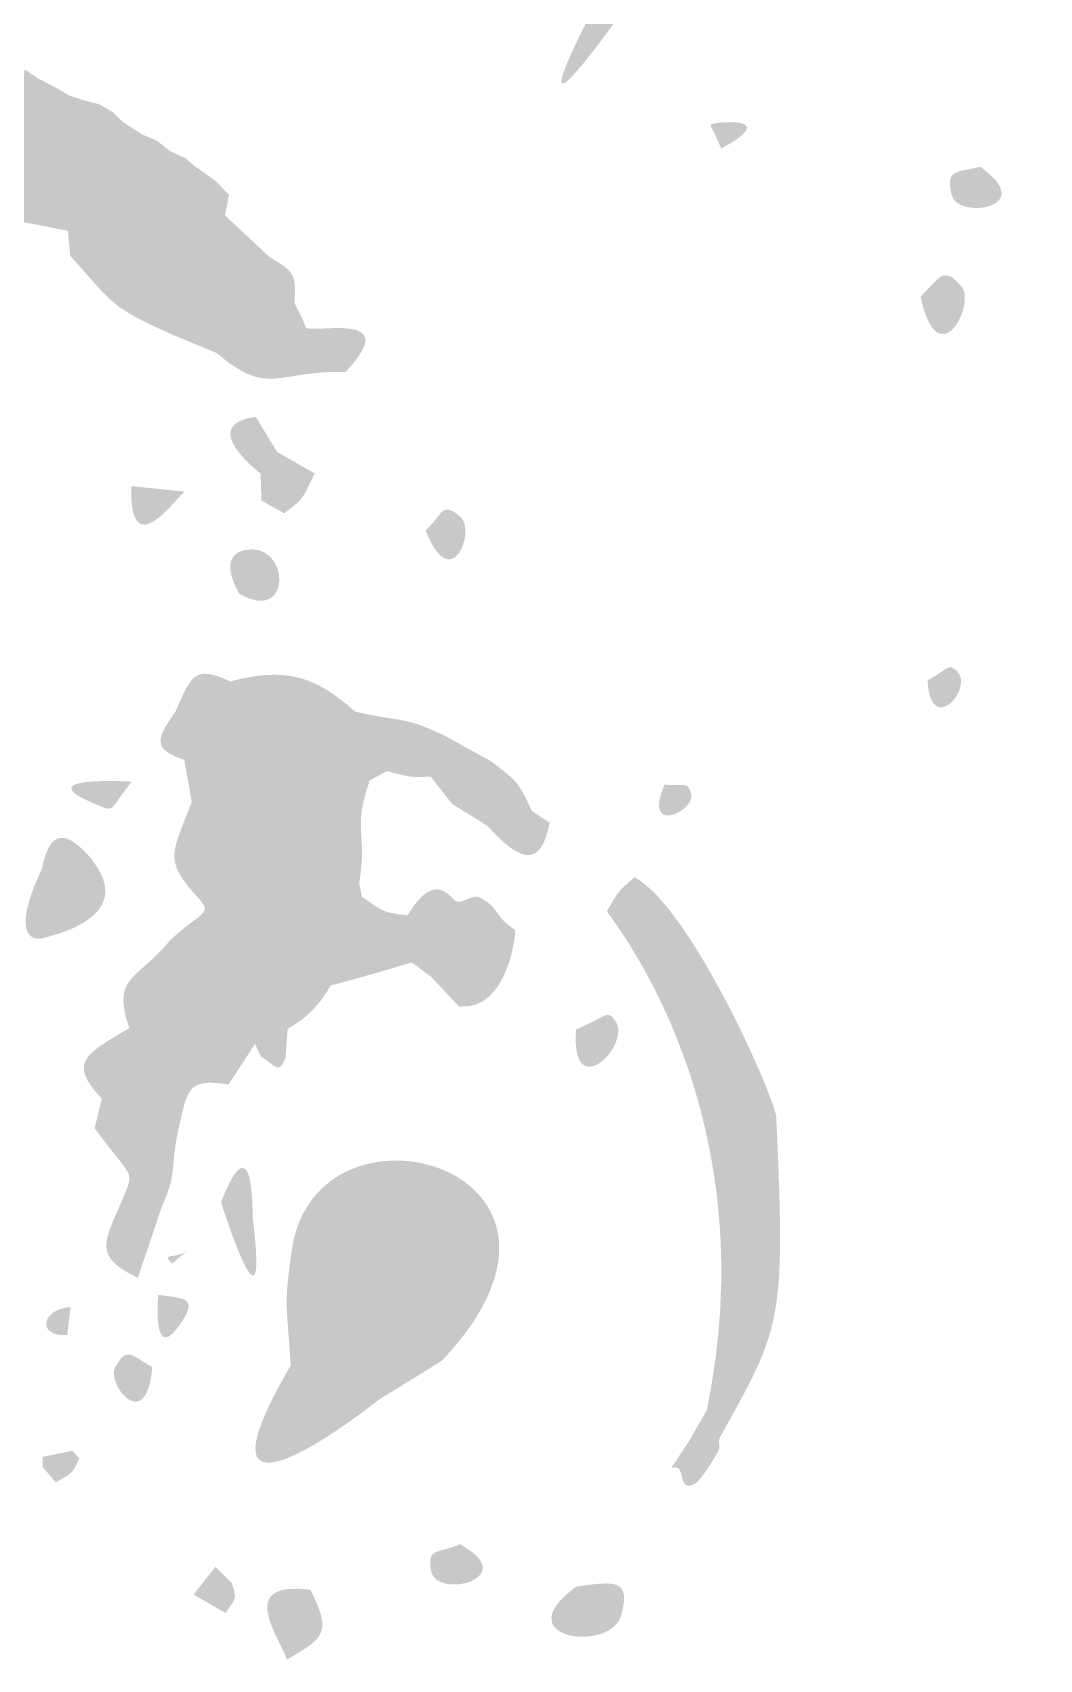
# Model space of a CAD drawing. Header units: millimetres. Extents: x 1061 to 1250, y 28 to 134.
# Drawn here: x 1236.63 to 1248.1, y 90.72 to 109.24 of the extents above; entities that cross this region are included whole.
import ezdxf

# ---------------------------------------------------------------- set-up
doc = ezdxf.new("R2010")
doc.units = ezdxf.units.MM

msp = doc.modelspace()

# ---------------------------------------------------------------- hatches: boundary and pattern name
at = {"true_color": 0x080808, "transparency": 33554687}
h = msp.add_hatch(color=18, dxfattribs=at)
edge = h.paths.add_edge_path(flags=0)
edge.add_spline(control_points=[(1244.441, 112.09), (1244.864, 111.807), (1244.757, 111.738), (1244.792, 111.716), (1244.873, 111.059), (1244.549, 111.203), (1244.188, 110.675), (1240.625, 105.461), (1244.382, 111.991), (1244.441, 112.09)], knot_values=[0, 0, 0, 0, 1, 1, 1, 2, 2, 2, 3, 3, 3, 3], degree=3, periodic=1)
h = msp.add_hatch(color=18, dxfattribs=at)
edge = h.paths.add_edge_path(flags=0)
edge.add_spline(control_points=[(1232.962, 107.87), (1232.962, 107.87), (1232.538, 107.278), (1232.538, 107.278), (1232.074, 106.632), (1232.58, 106.185), (1231.799, 106.049), (1231.217, 105.949), (1231.233, 106.107), (1230.661, 106.007), (1230.661, 106.007), (1230.81, 106.26), (1230.81, 106.26), (1230.81, 106.26), (1230.893, 106.387), (1230.893, 106.387), (1230.644, 106.781), (1230.664, 106.815), (1230.685, 106.85), (1230.9, 107.22), (1231.023, 106.772), (1231.44, 106.887), (1231.44, 106.887), (1231.497, 107.053), (1231.497, 107.053), (1231.497, 107.053), (1231.419, 107.22), (1231.419, 107.22), (1231.419, 107.22), (1231.509, 107.553), (1231.509, 107.553), (1231.509, 107.553), (1231.505, 107.719), (1231.505, 107.719), (1231.087, 108.467), (1231.434, 108.66), (1232.291, 108.575), (1232.291, 108.575), (1232.455, 108.647), (1232.455, 108.647), (1232.455, 108.647), (1232.62, 108.725), (1232.62, 108.725), (1232.62, 108.725), (1232.784, 108.786), (1232.784, 108.786), (1232.784, 108.786), (1232.949, 108.816), (1232.949, 108.816), (1232.949, 108.816), (1233.113, 108.765), (1233.113, 108.765), (1233.113, 108.765), (1233.278, 108.856), (1233.278, 108.856), (1233.278, 108.856), (1233.442, 108.991), (1233.442, 108.991), (1233.442, 108.991), (1233.607, 109.017), (1233.607, 109.017), (1233.607, 109.017), (1233.771, 109.045), (1233.771, 109.045), (1233.771, 109.045), (1233.936, 109.075), (1233.936, 109.075), (1233.936, 109.075), (1234.1, 109.106), (1234.1, 109.106), (1234.1, 109.106), (1234.265, 109.111), (1234.265, 109.111), (1234.265, 109.111), (1234.923, 109.111), (1234.923, 109.111), (1234.923, 109.111), (1235.087, 109.119), (1235.087, 109.119), (1235.087, 109.119), (1235.252, 109.132), (1235.252, 109.132), (1235.252, 109.132), (1235.417, 109.116), (1235.417, 109.116), (1235.417, 109.116), (1235.581, 109.056), (1235.581, 109.056), (1235.581, 109.056), (1235.746, 109.01), (1235.746, 109.01), (1235.746, 109.01), (1235.91, 108.978), (1235.91, 108.978), (1235.91, 108.978), (1236.075, 108.944), (1236.075, 108.944), (1236.075, 108.944), (1236.239, 108.878), (1236.239, 108.878), (1236.239, 108.878), (1236.404, 108.829), (1236.404, 108.829), (1236.404, 108.829), (1236.568, 108.806), (1236.568, 108.806), (1236.568, 108.806), (1236.691, 108.719), (1236.691, 108.719), (1236.691, 108.719), (1236.897, 108.612), (1236.897, 108.612), (1236.897, 108.612), (1237.062, 108.517), (1237.062, 108.517), (1237.062, 108.517), (1237.226, 108.465), (1237.226, 108.465), (1237.226, 108.465), (1237.391, 108.423), (1237.391, 108.423), (1237.391, 108.423), (1237.555, 108.329), (1237.555, 108.329), (1237.555, 108.329), (1237.663, 108.219), (1237.663, 108.219), (1237.663, 108.219), (1237.884, 108.078), (1237.884, 108.078), (1237.884, 108.078), (1238.049, 108.008), (1238.049, 108.008), (1238.049, 108.008), (1238.204, 107.886), (1238.204, 107.886), (1238.204, 107.886), (1238.378, 107.806), (1238.378, 107.806), (1238.378, 107.806), (1238.48, 107.719), (1238.48, 107.719), (1238.48, 107.719), (1238.707, 107.558), (1238.707, 107.558), (1238.707, 107.558), (1238.871, 107.392), (1238.871, 107.392), (1238.871, 107.392), (1238.826, 107.156), (1238.826, 107.156), (1236.651, 107.719), (1236.658, 108.777), (1233.611, 108.536), (1233.551, 108.532), (1233.632, 108.38), (1232.949, 108.181), (1232.925, 108.174), (1232.949, 108.181), (1232.962, 107.87)], knot_values=[0, 0, 0, 0, 1, 1, 1, 2, 2, 2, 3, 3, 3, 4, 4, 4, 5, 5, 5, 6, 6, 6, 7, 7, 7, 8, 8, 8, 9, 9, 9, 10, 10, 10, 11, 11, 11, 12, 12, 12, 13, 13, 13, 14, 14, 14, 15, 15, 15, 16, 16, 16, 17, 17, 17, 18, 18, 18, 19, 19, 19, 20, 20, 20, 21, 21, 21, 22, 22, 22, 23, 23, 23, 24, 24, 24, 25, 25, 25, 26, 26, 26, 27, 27, 27, 28, 28, 28, 29, 29, 29, 30, 30, 30, 31, 31, 31, 32, 32, 32, 33, 33, 33, 34, 34, 34, 35, 35, 35, 36, 36, 36, 37, 37, 37, 38, 38, 38, 39, 39, 39, 40, 40, 40, 41, 41, 41, 42, 42, 42, 43, 43, 43, 44, 44, 44, 45, 45, 45, 46, 46, 46, 47, 47, 47, 48, 48, 48, 49, 49, 49, 50, 50, 50, 51, 51, 51, 52, 52, 52, 53, 53, 53, 53], degree=3, periodic=1)
h = msp.add_hatch(color=18, dxfattribs=at)
edge = h.paths.add_edge_path(flags=0)
edge.add_spline(control_points=[(1232.962, 107.87), (1232.949, 108.181), (1232.925, 108.174), (1232.949, 108.181), (1233.632, 108.38), (1233.551, 108.532), (1233.611, 108.536), (1236.658, 108.777), (1236.651, 107.719), (1238.826, 107.156), (1238.826, 107.156), (1239.329, 106.686), (1239.329, 106.686), (1239.368, 106.387), (1239.582, 106.192), (1239.617, 106.16), (1239.687, 106.007), (1239.686, 106.044), (1239.742, 105.888), (1239.777, 105.789), (1240.885, 106.104), (1240.198, 105.375), (1239.406, 105.396), (1239.325, 105.082), (1238.733, 105.589), (1238.733, 105.589), (1238.207, 105.808), (1238.207, 105.808), (1238.466, 106.1), (1238.388, 106.112), (1238.292, 106.473), (1238.529, 106.677), (1238.599, 106.721), (1238.378, 106.957), (1238.378, 106.957), (1238.213, 107.016), (1238.213, 107.016), (1237.932, 106.799), (1237.96, 106.758), (1237.592, 106.776), (1237.592, 106.776), (1237.038, 106.98), (1237.038, 106.98), (1235.536, 107.308), (1235.437, 107.053), (1234.774, 106.875), (1234.774, 106.875), (1234.584, 107.053), (1234.584, 107.053), (1234.584, 107.053), (1234.666, 107.22), (1234.666, 107.22), (1236.004, 107.866), (1234.245, 108.268), (1232.962, 107.87)], knot_values=[0, 0, 0, 0, 1, 1, 1, 2, 2, 2, 3, 3, 3, 4, 4, 4, 5, 5, 5, 6, 6, 6, 7, 7, 7, 8, 8, 8, 9, 9, 9, 10, 10, 10, 11, 11, 11, 12, 12, 12, 13, 13, 13, 14, 14, 14, 15, 15, 15, 16, 16, 16, 17, 17, 17, 18, 18, 18, 18], degree=3, periodic=1)
h = msp.add_hatch(color=18, dxfattribs=at)
edge = h.paths.add_edge_path(flags=0)
edge.add_spline(control_points=[(1244.475, 107.918), (1244.356, 108.19), (1244.347, 108.168), (1244.356, 108.19), (1244.369, 108.221), (1245.19, 108.301), (1244.475, 107.918)], knot_values=[0, 0, 0, 0, 1, 1, 1, 2, 2, 2, 2], degree=3, periodic=1)
h = msp.add_hatch(color=18, dxfattribs=at)
edge = h.paths.add_edge_path(flags=0)
edge.add_spline(control_points=[(1247.424, 107.711), (1248.097, 107.235), (1247.163, 107.109), (1247.098, 107.387), (1247.029, 107.681), (1247.136, 107.642), (1247.424, 107.711)], knot_values=[0, 0, 0, 0, 1, 1, 1, 2, 2, 2, 2], degree=3, periodic=1)
h = msp.add_hatch(color=18, dxfattribs=at)
edge = h.paths.add_edge_path(flags=0)
edge.add_spline(control_points=[(1237.038, 106.98), (1237.038, 106.98), (1237.592, 106.776), (1237.592, 106.776), (1237.913, 106.52), (1237.872, 106.392), (1238.292, 106.473), (1238.388, 106.112), (1238.466, 106.1), (1238.207, 105.808), (1237.516, 106.119), (1237.559, 106.146), (1237.062, 106.698), (1237.062, 106.698), (1237.038, 106.98), (1237.038, 106.98)], knot_values=[0, 0, 0, 0, 1, 1, 1, 2, 2, 2, 3, 3, 3, 4, 4, 4, 5, 5, 5, 5], degree=3, periodic=1)
h = msp.add_hatch(color=18, dxfattribs=at)
edge = h.paths.add_edge_path(flags=0)
edge.add_spline(control_points=[(1237.592, 106.776), (1237.96, 106.758), (1237.932, 106.799), (1238.213, 107.016), (1238.213, 107.016), (1238.378, 106.957), (1238.378, 106.957), (1238.599, 106.721), (1238.529, 106.677), (1238.292, 106.473), (1237.872, 106.392), (1237.913, 106.52), (1237.592, 106.776)], knot_values=[0, 0, 0, 0, 1, 1, 1, 2, 2, 2, 3, 3, 3, 4, 4, 4, 4], degree=3, periodic=1)
h = msp.add_hatch(color=18, dxfattribs=at)
edge = h.paths.add_edge_path(flags=0)
edge.add_spline(control_points=[(1239.329, 106.686), (1239.621, 106.508), (1239.633, 106.498), (1239.617, 106.16), (1239.582, 106.192), (1239.368, 106.387), (1239.329, 106.686)], knot_values=[0, 0, 0, 0, 1, 1, 1, 2, 2, 2, 2], degree=3, periodic=1)
h = msp.add_hatch(color=18, dxfattribs=at)
edge = h.paths.add_edge_path(flags=0)
edge.add_spline(control_points=[(1246.743, 106.229), (1246.969, 106.462), (1247.008, 106.586), (1247.213, 106.342), (1247.372, 106.153), (1246.949, 105.306), (1246.743, 106.229)], knot_values=[0, 0, 0, 0, 1, 1, 1, 2, 2, 2, 2], degree=3, periodic=1)
h = msp.add_hatch(color=18, dxfattribs=at)
edge = h.paths.add_edge_path(flags=0)
edge.add_spline(control_points=[(1239.419, 104.464), (1239.419, 104.464), (1239.23, 104.219), (1239.23, 104.219), (1239.19, 104.25), (1238.515, 104.775), (1239.174, 104.864), (1239.177, 104.865), (1239.175, 104.865), (1239.419, 104.464)], knot_values=[0, 0, 0, 0, 1, 1, 1, 2, 2, 2, 3, 3, 3, 3], degree=3, periodic=1)
h = msp.add_hatch(color=18, dxfattribs=at)
edge = h.paths.add_edge_path(flags=0)
edge.add_spline(control_points=[(1239.419, 104.464), (1239.848, 104.219), (1239.845, 104.22), (1239.848, 104.219), (1239.707, 103.946), (1239.739, 103.941), (1239.496, 103.766), (1239.496, 103.766), (1239.241, 103.91), (1239.241, 103.91), (1239.241, 103.91), (1239.23, 104.219), (1239.23, 104.219), (1239.23, 104.219), (1239.419, 104.464), (1239.419, 104.464)], knot_values=[0, 0, 0, 0, 1, 1, 1, 2, 2, 2, 3, 3, 3, 4, 4, 4, 5, 5, 5, 5], degree=3, periodic=1)
h = msp.add_hatch(color=18, dxfattribs=at)
edge = h.paths.add_edge_path(flags=0)
edge.add_spline(control_points=[(1237.758, 104.075), (1237.758, 104.075), (1238.368, 104.013), (1238.368, 104.013), (1238.259, 103.935), (1237.734, 103.169), (1237.758, 104.075)], knot_values=[0, 0, 0, 0, 1, 1, 1, 2, 2, 2, 2], degree=3, periodic=1)
h = msp.add_hatch(color=18, dxfattribs=at)
edge = h.paths.add_edge_path(flags=0)
edge.add_spline(control_points=[(1241.109, 103.569), (1241.305, 103.751), (1241.29, 103.911), (1241.506, 103.726), (1241.684, 103.572), (1241.404, 102.818), (1241.109, 103.569)], knot_values=[0, 0, 0, 0, 1, 1, 1, 2, 2, 2, 2], degree=3, periodic=1)
h = msp.add_hatch(color=18, dxfattribs=at)
edge = h.paths.add_edge_path(flags=0)
edge.add_spline(control_points=[(1238.99, 102.848), (1238.97, 102.882), (1238.734, 103.278), (1239.046, 103.347), (1239.567, 103.463), (1239.606, 102.493), (1238.99, 102.848)], knot_values=[0, 0, 0, 0, 1, 1, 1, 2, 2, 2, 2], degree=3, periodic=1)
h = msp.add_hatch(color=18, dxfattribs=at)
edge = h.paths.add_edge_path(flags=0)
edge.add_spline(control_points=[(1246.823, 101.863), (1247.057, 101.994), (1247.06, 102.066), (1247.16, 101.968), (1247.356, 101.775), (1246.855, 101.21), (1246.823, 101.863)], knot_values=[0, 0, 0, 0, 1, 1, 1, 2, 2, 2, 2], degree=3, periodic=1)
h = msp.add_hatch(color=18, dxfattribs=at)
edge = h.paths.add_edge_path(flags=0)
edge.add_spline(control_points=[(1238.886, 101.853), (1238.897, 101.362), (1238.856, 101.142), (1239.533, 101.213), (1239.736, 101.234), (1239.703, 101.197), (1239.889, 101.1), (1239.889, 101.1), (1239.658, 100.892), (1239.658, 100.892), (1239.258, 100.517), (1239.512, 100.434), (1239.35, 99.892), (1239.265, 99.608), (1239.396, 99.665), (1239.704, 99.38), (1239.527, 98.675), (1239.57, 98.698), (1239.45, 97.999), (1239.253, 97.915), (1239.295, 97.896), (1239.167, 97.726), (1239.167, 97.726), (1238.866, 97.264), (1238.866, 97.264), (1238.374, 97.344), (1238.402, 97.193), (1238.286, 96.715), (1237.985, 96.851), (1238.041, 96.911), (1237.422, 97.104), (1237.031, 97.518), (1237.239, 97.613), (1237.736, 97.906), (1238.078, 97.49), (1238.144, 97.625), (1238.26, 97.676), (1239.469, 97.967), (1238.356, 98.244), (1238.311, 98.25), (1238.545, 98.615), (1238.55, 98.68), (1238.207, 98.912), (1238.535, 99.22), (1238.691, 99.202), (1238.533, 99.374), (1238.115, 99.829), (1238.221, 99.883), (1238.447, 100.482), (1238.447, 100.482), (1238.362, 100.958), (1238.362, 100.958), (1238.362, 100.958), (1238.492, 101.096), (1238.492, 101.096), (1238.492, 101.096), (1238.456, 101.251), (1238.456, 101.251), (1238.456, 101.251), (1238.261, 101.507), (1238.261, 101.507), (1238.447, 101.934), (1238.478, 102.036), (1238.886, 101.853)], knot_values=[0, 0, 0, 0, 1, 1, 1, 2, 2, 2, 3, 3, 3, 4, 4, 4, 5, 5, 5, 6, 6, 6, 7, 7, 7, 8, 8, 8, 9, 9, 9, 10, 10, 10, 11, 11, 11, 12, 12, 12, 13, 13, 13, 14, 14, 14, 15, 15, 15, 16, 16, 16, 17, 17, 17, 18, 18, 18, 19, 19, 19, 20, 20, 20, 21, 21, 21, 21], degree=3, periodic=1)
h = msp.add_hatch(color=18, dxfattribs=at)
edge = h.paths.add_edge_path(flags=0)
edge.add_spline(control_points=[(1238.886, 101.853), (1239.521, 102.022), (1239.861, 101.908), (1240.306, 101.509), (1240.306, 101.509), (1240.343, 101.067), (1240.343, 101.067), (1240.093, 101.023), (1240.102, 100.986), (1239.889, 101.1), (1239.703, 101.197), (1239.736, 101.234), (1239.533, 101.213), (1238.856, 101.142), (1238.897, 101.362), (1238.886, 101.853)], knot_values=[0, 0, 0, 0, 1, 1, 1, 2, 2, 2, 3, 3, 3, 4, 4, 4, 5, 5, 5, 5], degree=3, periodic=1)
h = msp.add_hatch(color=18, dxfattribs=at)
edge = h.paths.add_edge_path(flags=0)
edge.add_spline(control_points=[(1238.261, 101.507), (1238.261, 101.507), (1238.456, 101.251), (1238.456, 101.251), (1238.456, 101.251), (1238.492, 101.096), (1238.492, 101.096), (1238.492, 101.096), (1238.362, 100.958), (1238.362, 100.958), (1237.998, 101.087), (1238.038, 101.191), (1238.261, 101.507)], knot_values=[0, 0, 0, 0, 1, 1, 1, 2, 2, 2, 3, 3, 3, 4, 4, 4, 4], degree=3, periodic=1)
h = msp.add_hatch(color=18, dxfattribs=at)
edge = h.paths.add_edge_path(flags=0)
edge.add_spline(control_points=[(1240.306, 101.509), (1240.844, 101.382), (1240.838, 101.471), (1241.341, 101.227), (1241.163, 100.799), (1241.186, 100.803), (1241.168, 100.768), (1240.909, 100.762), (1240.934, 100.76), (1240.67, 100.833), (1240.67, 100.833), (1240.343, 101.067), (1240.343, 101.067), (1240.343, 101.067), (1240.306, 101.509), (1240.306, 101.509)], knot_values=[0, 0, 0, 0, 1, 1, 1, 2, 2, 2, 3, 3, 3, 4, 4, 4, 5, 5, 5, 5], degree=3, periodic=1)
h = msp.add_hatch(color=18, dxfattribs=at)
edge = h.paths.add_edge_path(flags=0)
edge.add_spline(control_points=[(1241.341, 101.227), (1241.341, 101.227), (1241.85, 100.946), (1241.85, 100.946), (1241.601, 100.724), (1241.603, 100.767), (1241.411, 100.458), (1241.411, 100.458), (1241.168, 100.768), (1241.168, 100.768), (1241.186, 100.803), (1241.163, 100.799), (1241.341, 101.227)], knot_values=[0, 0, 0, 0, 1, 1, 1, 2, 2, 2, 3, 3, 3, 4, 4, 4, 4], degree=3, periodic=1)
h = msp.add_hatch(color=18, dxfattribs=at)
edge = h.paths.add_edge_path(flags=0)
edge.add_spline(control_points=[(1239.889, 101.1), (1240.102, 100.986), (1240.093, 101.023), (1240.343, 101.067), (1240.343, 101.067), (1240.67, 100.833), (1240.67, 100.833), (1240.67, 100.833), (1240.473, 100.725), (1240.473, 100.725), (1240.271, 100.15), (1240.451, 100.143), (1240.353, 99.559), (1239.998, 99.566), (1239.992, 99.631), (1239.704, 99.38), (1239.396, 99.665), (1239.265, 99.608), (1239.35, 99.892), (1239.512, 100.434), (1239.258, 100.517), (1239.658, 100.892), (1239.658, 100.892), (1239.889, 101.1), (1239.889, 101.1)], knot_values=[0, 0, 0, 0, 1, 1, 1, 2, 2, 2, 3, 3, 3, 4, 4, 4, 5, 5, 5, 6, 6, 6, 7, 7, 7, 8, 8, 8, 8], degree=3, periodic=1)
h = msp.add_hatch(color=18, dxfattribs=at)
edge = h.paths.add_edge_path(flags=0)
edge.add_spline(control_points=[(1241.85, 100.946), (1242.17, 100.705), (1242.154, 100.717), (1242.32, 100.378), (1242.044, 100.365), (1242.102, 100.207), (1241.818, 100.205), (1241.818, 100.205), (1241.411, 100.458), (1241.411, 100.458), (1241.603, 100.767), (1241.601, 100.724), (1241.85, 100.946)], knot_values=[0, 0, 0, 0, 1, 1, 1, 2, 2, 2, 3, 3, 3, 4, 4, 4, 4], degree=3, periodic=1)
h = msp.add_hatch(color=18, dxfattribs=at)
edge = h.paths.add_edge_path(flags=0)
edge.add_spline(control_points=[(1237.764, 100.711), (1237.546, 100.438), (1237.556, 100.377), (1237.456, 100.414), (1236.461, 100.79), (1237.73, 100.713), (1237.764, 100.711)], knot_values=[0, 0, 0, 0, 1, 1, 1, 2, 2, 2, 2], degree=3, periodic=1)
h = msp.add_hatch(color=18, dxfattribs=at)
edge = h.paths.add_edge_path(flags=0)
edge.add_spline(control_points=[(1243.829, 100.678), (1244.04, 100.653), (1244.102, 100.73), (1244.134, 100.558), (1244.168, 100.376), (1243.575, 100.092), (1243.829, 100.678)], knot_values=[0, 0, 0, 0, 1, 1, 1, 2, 2, 2, 2], degree=3, periodic=1)
h = msp.add_hatch(color=18, dxfattribs=at)
edge = h.paths.add_edge_path(flags=0)
edge.add_spline(control_points=[(1242.32, 100.378), (1242.32, 100.378), (1242.52, 100.245), (1242.52, 100.245), (1242.425, 99.723), (1242.182, 99.795), (1241.818, 100.205), (1242.102, 100.207), (1242.044, 100.365), (1242.32, 100.378)], knot_values=[0, 0, 0, 0, 1, 1, 1, 2, 2, 2, 3, 3, 3, 3], degree=3, periodic=1)
h = msp.add_hatch(color=18, dxfattribs=at)
edge = h.paths.add_edge_path(flags=0)
edge.add_spline(control_points=[(1237.31, 99.828), (1237.026, 99.599), (1236.993, 99.456), (1236.743, 99.726), (1236.828, 100.162), (1237.011, 100.176), (1237.31, 99.828)], knot_values=[0, 0, 0, 0, 1, 1, 1, 2, 2, 2, 2], degree=3, periodic=1)
h = msp.add_hatch(color=18, dxfattribs=at)
edge = h.paths.add_edge_path(flags=0)
edge.add_spline(control_points=[(1237.31, 99.828), (1237.335, 99.767), (1237.882, 99.21), (1236.746, 98.927), (1236.684, 98.912), (1236.351, 98.891), (1236.743, 99.726), (1236.993, 99.456), (1237.026, 99.599), (1237.31, 99.828)], knot_values=[0, 0, 0, 0, 1, 1, 1, 2, 2, 2, 3, 3, 3, 3], degree=3, periodic=1)
h = msp.add_hatch(color=18, dxfattribs=at)
edge = h.paths.add_edge_path(flags=0)
edge.add_spline(control_points=[(1240.353, 99.559), (1240.353, 99.559), (1240.384, 99.401), (1240.384, 99.401), (1239.742, 98.941), (1240.026, 98.609), (1240.028, 98.391), (1240.001, 98.342), (1239.851, 98.065), (1239.538, 97.897), (1239.538, 97.897), (1239.45, 97.999), (1239.45, 97.999), (1239.57, 98.698), (1239.527, 98.675), (1239.704, 99.38), (1239.992, 99.631), (1239.998, 99.566), (1240.353, 99.559)], knot_values=[0, 0, 0, 0, 1, 1, 1, 2, 2, 2, 3, 3, 3, 4, 4, 4, 5, 5, 5, 6, 6, 6, 6], degree=3, periodic=1)
h = msp.add_hatch(color=18, dxfattribs=at)
edge = h.paths.add_edge_path(flags=0)
edge.add_spline(control_points=[(1241.446, 99.353), (1241.371, 98.878), (1241.487, 98.85), (1241.167, 98.495), (1241.167, 98.495), (1240.952, 98.654), (1240.952, 98.654), (1240.904, 99.19), (1240.905, 99.186), (1240.904, 99.19), (1241.219, 99.729), (1241.413, 99.367), (1241.446, 99.353)], knot_values=[0, 0, 0, 0, 1, 1, 1, 2, 2, 2, 3, 3, 3, 4, 4, 4, 4], degree=3, periodic=1)
h = msp.add_hatch(color=18, dxfattribs=at)
edge = h.paths.add_edge_path(flags=0)
edge.add_spline(control_points=[(1243.485, 99.625), (1244.134, 99.28), (1245.091, 97.099), (1245.101, 96.891), (1245.209, 94.534), (1245.157, 94.506), (1244.459, 93.245), (1244.274, 93.141), (1244.28, 93.11), (1244.123, 93.229), (1244.313, 93.571), (1244.307, 93.54), (1244.313, 93.571), (1244.969, 96.772), (1243.444, 98.863), (1243.173, 99.235), (1243.308, 99.475), (1243.299, 99.455), (1243.485, 99.625)], knot_values=[0, 0, 0, 0, 1, 1, 1, 2, 2, 2, 3, 3, 3, 4, 4, 4, 5, 5, 5, 6, 6, 6, 6], degree=3, periodic=1)
h = msp.add_hatch(color=18, dxfattribs=at)
edge = h.paths.add_edge_path(flags=0)
edge.add_spline(control_points=[(1240.384, 99.401), (1240.631, 99.234), (1240.607, 99.224), (1240.904, 99.19), (1240.905, 99.186), (1240.904, 99.19), (1240.952, 98.654), (1240.879, 98.632), (1240.317, 98.464), (1240.028, 98.391), (1240.026, 98.609), (1239.742, 98.941), (1240.384, 99.401)], knot_values=[0, 0, 0, 0, 1, 1, 1, 2, 2, 2, 3, 3, 3, 4, 4, 4, 4], degree=3, periodic=1)
h = msp.add_hatch(color=18, dxfattribs=at)
edge = h.paths.add_edge_path(flags=0)
edge.add_spline(control_points=[(1241.446, 99.353), (1241.529, 99.309), (1241.641, 99.437), (1241.724, 99.393), (1241.971, 99.262), (1241.876, 99.184), (1242.127, 99.026), (1242.141, 99.017), (1242.06, 98.099), (1241.49, 98.152), (1241.49, 98.152), (1241.167, 98.495), (1241.167, 98.495), (1241.487, 98.85), (1241.371, 98.878), (1241.446, 99.353)], knot_values=[0, 0, 0, 0, 1, 1, 1, 2, 2, 2, 3, 3, 3, 4, 4, 4, 5, 5, 5, 5], degree=3, periodic=1)
h = msp.add_hatch(color=18, dxfattribs=at)
edge = h.paths.add_edge_path(flags=0)
edge.add_spline(control_points=[(1238.207, 98.912), (1238.55, 98.68), (1238.545, 98.615), (1238.311, 98.25), (1238.311, 98.25), (1238.26, 97.676), (1238.26, 97.676), (1238.144, 97.625), (1238.078, 97.49), (1237.736, 97.906), (1237.534, 98.499), (1237.81, 98.437), (1238.207, 98.912)], knot_values=[0, 0, 0, 0, 1, 1, 1, 2, 2, 2, 3, 3, 3, 4, 4, 4, 4], degree=3, periodic=1)
h = msp.add_hatch(color=18, dxfattribs=at)
edge = h.paths.add_edge_path(flags=0)
edge.add_spline(control_points=[(1239.021, 99.047), (1239.268, 98.462), (1238.908, 98.599), (1238.873, 98.612), (1238.565, 98.729), (1238.894, 98.77), (1239.021, 99.047)], knot_values=[0, 0, 0, 0, 1, 1, 1, 2, 2, 2, 2], degree=3, periodic=1)
h = msp.add_hatch(color=18, dxfattribs=at)
edge = h.paths.add_edge_path(flags=0)
edge.add_spline(control_points=[(1238.311, 98.25), (1238.356, 98.244), (1239.469, 97.967), (1238.26, 97.676), (1238.26, 97.676), (1238.311, 98.25), (1238.311, 98.25)], knot_values=[0, 0, 0, 0, 1, 1, 1, 2, 2, 2, 2], degree=3, periodic=1)
h = msp.add_hatch(color=18, dxfattribs=at)
edge = h.paths.add_edge_path(flags=0)
edge.add_spline(control_points=[(1239.45, 97.999), (1239.45, 97.999), (1239.538, 97.897), (1239.538, 97.897), (1239.538, 97.897), (1239.514, 97.568), (1239.514, 97.568), (1239.514, 97.568), (1239.233, 97.584), (1239.233, 97.584), (1239.233, 97.584), (1239.167, 97.726), (1239.167, 97.726), (1239.295, 97.896), (1239.253, 97.915), (1239.45, 97.999)], knot_values=[0, 0, 0, 0, 1, 1, 1, 2, 2, 2, 3, 3, 3, 4, 4, 4, 5, 5, 5, 5], degree=3, periodic=1)
h = msp.add_hatch(color=18, dxfattribs=at)
edge = h.paths.add_edge_path(flags=0)
edge.add_spline(control_points=[(1242.822, 97.892), (1243.159, 98.028), (1243.18, 98.135), (1243.275, 97.978), (1243.445, 97.695), (1242.755, 97.035), (1242.822, 97.892)], knot_values=[0, 0, 0, 0, 1, 1, 1, 2, 2, 2, 2], degree=3, periodic=1)
h = msp.add_hatch(color=18, dxfattribs=at)
edge = h.paths.add_edge_path(flags=0)
edge.add_spline(control_points=[(1239.233, 97.584), (1239.233, 97.584), (1239.514, 97.568), (1239.514, 97.568), (1239.436, 97.373), (1239.402, 97.48), (1239.233, 97.584)], knot_values=[0, 0, 0, 0, 1, 1, 1, 2, 2, 2, 2], degree=3, periodic=1)
h = msp.add_hatch(color=18, dxfattribs=at)
edge = h.paths.add_edge_path(flags=0)
edge.add_spline(control_points=[(1239.573, 94.066), (1239.535, 94.741), (1239.487, 94.714), (1239.588, 95.392), (1239.871, 97.285), (1243.365, 96.307), (1241.294, 94.12), (1240.607, 93.691), (1240.607, 93.7), (1240.552, 93.657), (1240.485, 93.604), (1238.29, 91.875), (1239.573, 94.066)], knot_values=[0, 0, 0, 0, 1, 1, 1, 2, 2, 2, 3, 3, 3, 4, 4, 4, 4], degree=3, periodic=1)
h = msp.add_hatch(color=18, dxfattribs=at)
edge = h.paths.add_edge_path(flags=0)
edge.add_spline(control_points=[(1237.422, 97.104), (1238.041, 96.911), (1237.985, 96.851), (1238.286, 96.715), (1238.2, 96.278), (1238.285, 96.279), (1238.108, 95.878), (1238.108, 95.878), (1237.833, 95.063), (1237.833, 95.063), (1237.285, 95.33), (1237.467, 95.482), (1237.706, 96.071), (1237.793, 96.286), (1237.703, 96.266), (1237.342, 96.766), (1237.342, 96.766), (1237.422, 97.104), (1237.422, 97.104)], knot_values=[0, 0, 0, 0, 1, 1, 1, 2, 2, 2, 3, 3, 3, 4, 4, 4, 5, 5, 5, 6, 6, 6, 6], degree=3, periodic=1)
h = msp.add_hatch(color=18, dxfattribs=at)
edge = h.paths.add_edge_path(flags=0)
edge.add_spline(control_points=[(1238.78, 95.926), (1239.16, 96.894), (1239.139, 95.76), (1239.14, 95.754), (1239.335, 94.177), (1238.788, 95.895), (1238.78, 95.926)], knot_values=[0, 0, 0, 0, 1, 1, 1, 2, 2, 2, 2], degree=3, periodic=1)
h = msp.add_hatch(color=18, dxfattribs=at)
edge = h.paths.add_edge_path(flags=0)
edge.add_spline(control_points=[(1238.402, 95.374), (1238.216, 95.231), (1238.23, 95.217), (1238.216, 95.231), (1238.093, 95.354), (1238.271, 95.273), (1238.402, 95.374)], knot_values=[0, 0, 0, 0, 1, 1, 1, 2, 2, 2, 2], degree=3, periodic=1)
h = msp.add_hatch(color=18, dxfattribs=at)
edge = h.paths.add_edge_path(flags=0)
edge.add_spline(control_points=[(1238.065, 94.87), (1238.352, 94.832), (1238.507, 94.837), (1238.346, 94.582), (1237.99, 94.021), (1238.062, 94.837), (1238.065, 94.87)], knot_values=[0, 0, 0, 0, 1, 1, 1, 2, 2, 2, 2], degree=3, periodic=1)
h = msp.add_hatch(color=18, dxfattribs=at)
edge = h.paths.add_edge_path(flags=0)
edge.add_spline(control_points=[(1237.067, 94.732), (1237.067, 94.732), (1237.03, 94.413), (1237.03, 94.413), (1236.69, 94.384), (1236.72, 94.706), (1237.067, 94.732)], knot_values=[0, 0, 0, 0, 1, 1, 1, 2, 2, 2, 2], degree=3, periodic=1)
h = msp.add_hatch(color=18, dxfattribs=at)
edge = h.paths.add_edge_path(flags=0)
edge.add_spline(control_points=[(1237.998, 94.048), (1237.935, 93.264), (1237.464, 93.86), (1237.578, 94.053), (1237.712, 94.281), (1237.754, 94.186), (1237.998, 94.048)], knot_values=[0, 0, 0, 0, 1, 1, 1, 2, 2, 2, 2], degree=3, periodic=1)
h = msp.add_hatch(color=18, dxfattribs=at)
edge = h.paths.add_edge_path(flags=0)
edge.add_spline(control_points=[(1244.123, 93.229), (1244.28, 93.11), (1244.274, 93.141), (1244.459, 93.245), (1244.434, 93.201), (1244.468, 93.138), (1244.443, 93.094), (1244.237, 92.74), (1244.182, 92.72), (1244.145, 92.707), (1243.968, 92.642), (1244.087, 92.964), (1243.905, 92.898), (1243.905, 92.898), (1244.123, 93.229), (1244.123, 93.229)], knot_values=[0, 0, 0, 0, 1, 1, 1, 2, 2, 2, 3, 3, 3, 4, 4, 4, 5, 5, 5, 5], degree=3, periodic=1)
h = msp.add_hatch(color=18, dxfattribs=at)
edge = h.paths.add_edge_path(flags=0)
edge.add_spline(control_points=[(1236.749, 93.025), (1236.749, 93.025), (1237.087, 93.096), (1237.087, 93.096), (1237.087, 93.096), (1237.167, 93.01), (1237.167, 93.01), (1237.075, 92.804), (1237.073, 92.84), (1236.898, 92.735), (1236.898, 92.735), (1236.749, 92.911), (1236.749, 92.911), (1236.749, 92.911), (1236.749, 93.025), (1236.749, 93.025)], knot_values=[0, 0, 0, 0, 1, 1, 1, 2, 2, 2, 3, 3, 3, 4, 4, 4, 5, 5, 5, 5], degree=3, periodic=1)
h = msp.add_hatch(color=18, dxfattribs=at)
edge = h.paths.add_edge_path(flags=0)
edge.add_spline(control_points=[(1241.499, 92.031), (1242.216, 91.649), (1241.23, 91.392), (1241.171, 91.731), (1241.124, 92), (1241.245, 91.919), (1241.499, 92.031)], knot_values=[0, 0, 0, 0, 1, 1, 1, 2, 2, 2, 2], degree=3, periodic=1)
msp.add_hatch(color=18, dxfattribs=at).paths.add_polyline_path([(1238.716, 91.774), (1238.901, 91.593), (1238.832, 91.248), (1238.469, 91.459)], flags=0)
h = msp.add_hatch(color=18, dxfattribs=at)
edge = h.paths.add_edge_path(flags=0)
edge.add_spline(control_points=[(1238.901, 91.593), (1238.973, 91.391), (1238.936, 91.412), (1238.832, 91.248), (1238.832, 91.248), (1238.901, 91.593), (1238.901, 91.593)], knot_values=[0, 0, 0, 0, 1, 1, 1, 2, 2, 2, 2], degree=3, periodic=1)
h = msp.add_hatch(color=18, dxfattribs=at)
edge = h.paths.add_edge_path(flags=0)
edge.add_spline(control_points=[(1239.797, 91.514), (1240.045, 91.029), (1239.958, 90.965), (1239.531, 90.72), (1239.419, 91.016), (1238.962, 91.616), (1239.797, 91.514)], knot_values=[0, 0, 0, 0, 1, 1, 1, 2, 2, 2, 2], degree=3, periodic=1)
h = msp.add_hatch(color=18, dxfattribs=at)
edge = h.paths.add_edge_path(flags=0)
edge.add_spline(control_points=[(1242.826, 91.549), (1243.242, 91.608), (1243.454, 91.647), (1243.337, 91.226), (1243.212, 90.782), (1242.004, 90.961), (1242.826, 91.549)], knot_values=[0, 0, 0, 0, 1, 1, 1, 2, 2, 2, 2], degree=3, periodic=1)

doc.saveas('drawing.dxf')
